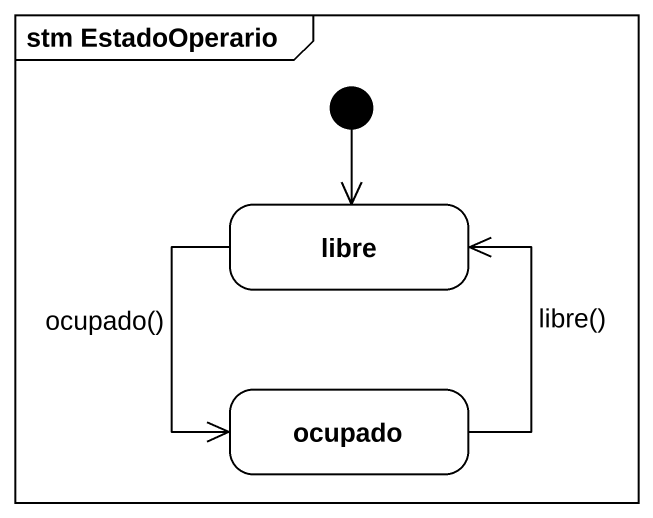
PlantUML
@startuml
mainframe stm EstadoOperario
hide empty description
state libre
state ocupado
[*] --> libre
libre --> ocupado : ocupado()
ocupado -up-> libre : libre()
@enduml
